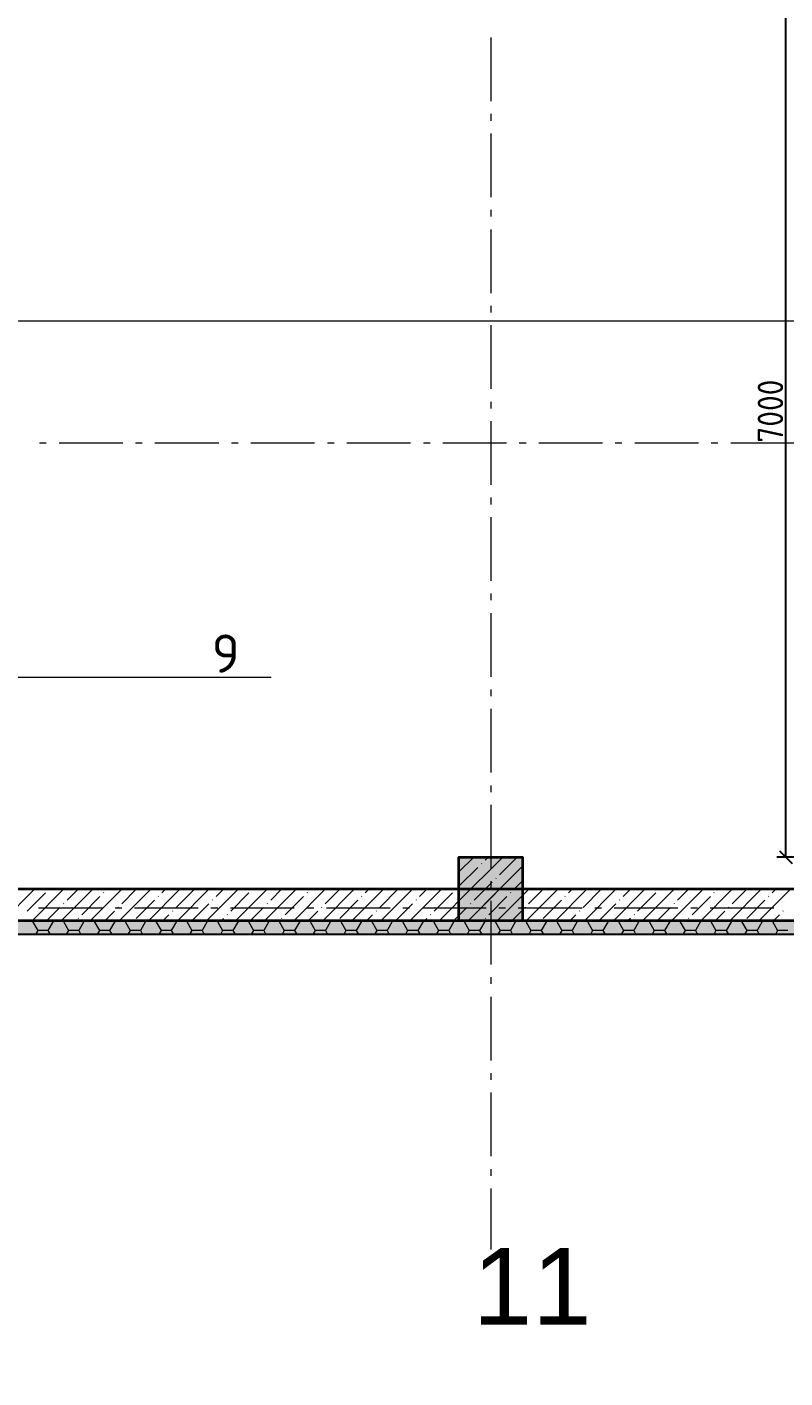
# Model space of a CAD drawing. Header units: millimetres. Extents: x -81576 to 1046824, y -248937 to 691537.
# Drawn here: x 114148 to 120095, y 648352 to 658957 of the extents above; entities that cross this region are included whole.
import ezdxf

# ---------------------------------------------------------------- set-up
doc = ezdxf.new("R2010")
doc.units = ezdxf.units.MM
doc.layers.add('PDF _Геометрия', color=7, linetype='Continuous', true_color=0x1d1d1d)
doc.layers.add('PDF _Сплошная заливка', color=7, linetype='Continuous', true_color=0xffffff)
doc.layers.add('PDF _Текст', color=7, linetype='Continuous')
doc.styles.add('PDF ArialMT', font='arial.ttf')
doc.styles.add('PDF ISOCPEUR', font='isocpeur.ttf')
doc.styles.add('СПДС', font='isocpeur.ttf', dxfattribs={"width": 0.9})
doc.dimstyles.new('Размера А3', dxfattribs={"dimtxt": 200, "dimasz": 100, "dimexe": 70, "dimexo": 100, "dimgap": 20, "dimtad": 1, "dimdec": 0, "dimrnd": 10, "dimzin": 0, "dimdsep": 46, "dimtxsty": 'СПДС', "dimblk": 'ARROWHEAD_6', "dimcen": 1, "dimclrd": 256, "dimclre": 256, "dimclrt": 256, "dimazin": 0, "dimtfac": 1, "dimtdec": 0, "dimtmove": 2, "dimatfit": 3, "dimfxl": 1, "dimtolj": 1, "dimtzin": 0, "dimarcsym": 0})

# ---------------------------------------------------------------- blocks, each defined once
blk = doc.blocks.new('ARROWHEAD_6')
at = {"color": 0, "linetype": 'Continuous'}
for p, q in [((0, 0), (-1, 0)), ((-0.5, -0.5), (0.5, 0.5))]:
    blk.add_line(p, q, dxfattribs=at)
blk = doc.blocks.new('*D2376')
at = {"lineweight": -2, "transparency": 16777216}
for p, q in [((120436, 659441), (120031, 659441)), ((120101, 652541), (120101, 659341)), ((120436, 652441), (120031, 652441))]:
    blk.add_line(p, q, dxfattribs=at)
at = {"layer": 'Defpoints', "color": 0, "transparency": 16777216}
for p in [(120101, 659441), (120536, 659441), (120536, 652441)]:
    blk.add_point(p, dxfattribs=at)
at = {"lineweight": -2, "transparency": 16777216, "xscale": 100, "yscale": 100, "zscale": 100}
for p, rotation in [((120101, 659441), 90), ((120101, 652441), 270)]:
    blk.add_blockref('ARROWHEAD_6', p, dxfattribs=dict(at, rotation=rotation))
at = {"transparency": 16777216, "insert": (119981, 655941), "char_height": 200, "attachment_point": 5, "rotation": 90, "style": 'СПДС'}
blk.add_mtext('\\A1;7000', dxfattribs=at)

msp = doc.modelspace()

# ---------------------------------------------------------------- hatches: boundary and pattern name
at = {"layer": 'PDF _Сплошная заливка', "true_color": 0x636466, "transparency": 33554559}
for points in [[(117536, 651941.1), (118036, 651941.1), (118036, 652441.1), (117536, 652441.1)], [(162404, 651839.1), (162404, 651939.1), (97386, 651939.1), (97388, 651839.1)]]:
    msp.add_hatch(color=251, dxfattribs=at).paths.add_polyline_path(points)

# ---------------------------------------------------------------- linework, layer by layer
msp.add_lwpolyline([(120536, 652191.1), (113350.8, 652191.1), (113350.8, 682240), (120536, 682240)], close=True)
at = {"layer": 'PDF _Геометрия', "color": 7, "lineweight": 13}
for points in [[(174226, 637747.2), (174226, 639331.1), (171294, 639331.1), (171294, 639091.1), (171294, 638981.1), (170586, 638981.1), (170476, 638981.1), (170476, 639691.1), (170476, 639801.1), (174226, 639801.1), (174226, 651831.1), (162404, 651831.1), (97388, 651831.1), (97278, 651831.1), (97278, 669191.1)], [(97286, 669191.1), (97286, 651839.1), (162404, 651839.1), (174234, 651839.1), (174234, 651831.1), (174234, 639793.1), (174226, 639793.1), (170484, 639793.1), (170484, 638989.1), (171286, 638989.1), (171286, 639339.1), (171449.9, 639339.1), (174234, 639339.1), (174234, 639331.1), (174234, 637747.2)]]:
    msp.add_lwpolyline(points, dxfattribs=at)
at = {"layer": 'PDF _Геометрия', "color": 7, "lineweight": 9}
for points in [[(97386, 669191.1), (97386, 651939.1), (162404, 651939.1), (174336, 651939.1), (174336, 651941.1), (174334, 651941.1), (174334, 651831.1), (174334, 639691.1), (174336, 639691.1), (174336, 639693.1), (174226, 639693.1), (170584, 639693.1), (170584, 639089.1), (171186, 639089.1), (171186, 639439.1), (171449.9, 639439.1), (174336, 639439.1), (174336, 639339.1), (174334, 639339.1)], [(97388, 663940.8), (97388, 651941.1), (162404, 651941.1), (174336, 651941.1), (174336, 651839.1), (174336, 651831.1), (174336, 639691.1), (174234, 639691.1), (174234, 639693.1)], [(117786, 658874), (117786, 658374)], [(117786, 658274), (117786, 658221.1)], [(117786, 658121.1), (117786, 657621.1)], [(117786, 657521.1), (117786, 657468.2)], [(117786, 657368.2), (117786, 656868.2)], [(117786, 656768.2), (117786, 656715.3)], [(117786, 656615.3), (117786, 656115.3)], [(117786, 656015.3), (117786, 655962.4)], [(117786, 655862.4), (117786, 655362.4)], [(114298.8, 655691.1), (114245.9, 655691.1)], [(114898.8, 655691.1), (114398.8, 655691.1)], [(115051.7, 655691.1), (114998.8, 655691.1)], [(115651.7, 655691.1), (115151.7, 655691.1)], [(115804.6, 655691.1), (115751.7, 655691.1)], [(116404.6, 655691.1), (115904.6, 655691.1)], [(116557.5, 655691.1), (116504.6, 655691.1)], [(117157.5, 655691.1), (116657.5, 655691.1)], [(117310.5, 655691.1), (117257.5, 655691.1)], [(117910.5, 655691.1), (117410.5, 655691.1)], [(118063.4, 655691.1), (118010.5, 655691.1)], [(118663.4, 655691.1), (118163.4, 655691.1)], [(118816.3, 655691.1), (118763.4, 655691.1)], [(119416.3, 655691.1), (118916.3, 655691.1)], [(119569.2, 655691.1), (119516.3, 655691.1)], [(120169.2, 655691.1), (119669.2, 655691.1)], [(117786, 655262.4), (117786, 655209.4)], [(117786, 655109.4), (117786, 654609.4)], [(117786, 654509.4), (117786, 654456.5)], [(117786, 654356.5), (117786, 653856.5)], [(117786, 653756.5), (117786, 653703.6)], [(117786, 653603.6), (117786, 653103.6)], [(117786, 653003.6), (117786, 652950.7)], [(117786, 652850.7), (117786, 652350.7)], [(117786, 652250.7), (117786, 652197.8)], [(117786, 652097.8), (117786, 651597.8)], [(114738.2, 652041.1), (114238.2, 652041.1)], [(114891.1, 652041.1), (114838.2, 652041.1)], [(115491.1, 652041.1), (114991.1, 652041.1)], [(115644.1, 652041.1), (115591.1, 652041.1)], [(116244.1, 652041.1), (115744.1, 652041.1)], [(116397, 652041.1), (116344.1, 652041.1)], [(116997, 652041.1), (116497, 652041.1)], [(117149.9, 652041.1), (117097, 652041.1)], [(117749.9, 652041.1), (117249.9, 652041.1)], [(117902.8, 652041.1), (117849.9, 652041.1)], [(118502.8, 652041.1), (118002.8, 652041.1)], [(118655.7, 652041.1), (118602.8, 652041.1)], [(119255.7, 652041.1), (118755.7, 652041.1)], [(119408.6, 652041.1), (119355.7, 652041.1)], [(120008.6, 652041.1), (119508.6, 652041.1)], [(117786, 651497.8), (117786, 651444.9)], [(117786, 651344.9), (117786, 650844.9)], [(117786, 650744.9), (117786, 650691.9)], [(117786, 650591.9), (117786, 650091.9)], [(117786, 649991.9), (117786, 649939)], [(117786, 649839), (117786, 649361.2)]]:
    msp.add_lwpolyline(points, dxfattribs=at)
at = {"layer": 'PDF _Геометрия', "color": 8, "lineweight": 9, "true_color": 0x808080}
msp.add_lwpolyline([(94160.8, 656649.4), (204084, 656649.4)], dxfattribs=at)
at = {"layer": 'PDF _Геометрия', "color": 174, "lineweight": 9, "true_color": 0x0000a0}
msp.add_lwpolyline([(113740.3, 653854.3), (115264.3, 653854.3)], dxfattribs=at)
at = {"layer": 'PDF _Геометрия', "color": 174, "lineweight": 20, "true_color": 0x0000a0}
msp.add_lwpolyline([(115264.3, 653854.3), (116064.3, 653854.3)], dxfattribs=at)
at = {"layer": 'PDF _Геометрия', "lineweight": 9}
for points in [[(117652.7, 652441.1), (117536, 652324.4)], [(117880.8, 652441.1), (117536, 652096.3)], [(117538.6, 652441.1), (117536, 652438.5)], [(117766.7, 652441.1), (117741.7, 652416.1)], [(117994.8, 652441.1), (117855.8, 652302)], [(117684.7, 652359.1), (117542.1, 652216.5)], [(118036, 652368.2), (117608.9, 651941.1), (117858.9, 652191.1)], [(117715.6, 652390), (117713.2, 652387.6)], [(114209.3, 652191.1), (113959.3, 651941.1)], [(114437.4, 652191.1), (114187.4, 651941.1)], [(114322.6, 652190.4), (114320.2, 652188)], [(114665.5, 652191.1), (114415.5, 651941.1)], [(114551.4, 652191.1), (114462.8, 652102.5)], [(114893.6, 652191.1), (114643.6, 651941.1)], [(114779.5, 652191.1), (114776.4, 652188)], [(115121.7, 652191.1), (114871.7, 651941.1)], [(115007.6, 652191.1), (114890.5, 652073.9)], [(115349.8, 652191.1), (115099.8, 651941.1)], [(115235.7, 652191.1), (115204.1, 652159.5)], [(115460.7, 652188), (115318.2, 652045.4)], [(115577.9, 652191.1), (115327.9, 651941.1)], [(115806, 652191.1), (115556, 651941.1)], [(115691.9, 652191.1), (115631.8, 652131)], [(116034.1, 652191.1), (115784.1, 651941.1)], [(115919.3, 652190.4), (115916.9, 652188)], [(116262.2, 652191.1), (116012.2, 651941.1)], [(116148.1, 652191.1), (116059.5, 652102.5)], [(116490.3, 652191.1), (116240.3, 651941.1)], [(116376.2, 652191.1), (116373.1, 652188)], [(116718.4, 652191.1), (116468.4, 651941.1)], [(116604.3, 652191.1), (116487.2, 652073.9)], [(116946.5, 652191.1), (116696.5, 651941.1)], [(116832.4, 652191.1), (116800.8, 652159.5)], [(117057.4, 652188), (116914.9, 652045.4)], [(117174.6, 652191.1), (116924.6, 651941.1)], [(117402.7, 652191.1), (117152.7, 651941.1)], [(117288.6, 652191.1), (117228.5, 652131)], [(117630.8, 652191.1), (117380.8, 651941.1)], [(117516, 652190.4), (117513.6, 652188)], [(117798.7, 652245), (117656.2, 652102.5), (117744.8, 652191.1)], [(117829.6, 652275.9), (117827.3, 652273.5)], [(118036, 652140.1), (117837, 651941.1), (118087, 652191.1)], [(118036, 652254.2), (117969.8, 652188), (117972.9, 652191.1)], [(118315.1, 652191.1), (118065.1, 651941.1)], [(118201, 652191.1), (118083.9, 652073.9)], [(118543.2, 652191.1), (118293.2, 651941.1)], [(118429.1, 652191.1), (118397.5, 652159.5)], [(118654.1, 652188), (118511.6, 652045.4)], [(118771.3, 652191.1), (118521.3, 651941.1)], [(118999.4, 652191.1), (118749.4, 651941.1)], [(118885.3, 652191.1), (118825.2, 652131)], [(119227.5, 652191.1), (118977.5, 651941.1)], [(119112.7, 652190.4), (119110.3, 652188)], [(119455.6, 652191.1), (119205.6, 651941.1)], [(119341.5, 652191.1), (119252.9, 652102.5)], [(119683.7, 652191.1), (119433.7, 651941.1)], [(119569.6, 652191.1), (119566.5, 652188)], [(119911.8, 652191.1), (119661.8, 651941.1)], [(119797.7, 652191.1), (119680.6, 652073.9)], [(120139.9, 652191.1), (119889.9, 651941.1)], [(120025.8, 652191.1), (119994.2, 652159.5)], [(114291.7, 652159.5), (114149.2, 652016.9)], [(114719.4, 652131), (114576.9, 651988.4)], [(114750.3, 652161.9), (114747.9, 652159.5)], [(115147.1, 652102.5), (115004.5, 651959.9)], [(115178, 652133.3), (115175.6, 652131)], [(115605.7, 652104.8), (115603.3, 652102.5)], [(115888.4, 652159.5), (115745.9, 652016.9)], [(116316.1, 652131), (116173.5, 651988.4)], [(116347, 652161.9), (116344.6, 652159.5)], [(116743.8, 652102.5), (116601.2, 651959.9)], [(116774.7, 652133.3), (116772.3, 652131)], [(117202.4, 652104.8), (117200, 652102.5)], [(117485.1, 652159.5), (117342.5, 652016.9)], [(118340.5, 652102.5), (118197.9, 651959.9)], [(118371.4, 652133.3), (118369, 652131)], [(118799, 652104.8), (118796.7, 652102.5)], [(119081.8, 652159.5), (118939.2, 652016.9)], [(119509.5, 652131), (119366.9, 651988.4)], [(119540.4, 652161.9), (119538, 652159.5)], [(119937.2, 652102.5), (119794.6, 651959.9)], [(119968.1, 652133.3), (119965.7, 652131)], [(114405.8, 652045.4), (114301.4, 651941.1)], [(114436.7, 652076.3), (114434.3, 652073.9)], [(114833.5, 652016.9), (114757.6, 651941.1)], [(114864.3, 652047.8), (114862, 652045.4)], [(115261.1, 651988.4), (115213.8, 651941.1)], [(115292, 652019.3), (115289.7, 652016.9)], [(115574.8, 652073.9), (115441.9, 651941.1)], [(115719.7, 651990.8), (115717.3, 651988.4)], [(116002.5, 652045.4), (115898.1, 651941.1)], [(116033.4, 652076.3), (116031, 652073.9)], [(116430.2, 652016.9), (116354.3, 651941.1)], [(116461, 652047.8), (116458.7, 652045.4)], [(116857.8, 651988.4), (116810.5, 651941.1)], [(116888.7, 652019.3), (116886.4, 652016.9)], [(117171.5, 652073.9), (117038.6, 651941.1)], [(117316.4, 651990.8), (117314, 651988.4)], [(117494.8, 651941.1), (117599.2, 652045.4), (117536, 651982.3)], [(118057.7, 652047.8), (118055.4, 652045.4)], [(118454.5, 651988.4), (118407.2, 651941.1)], [(118485.4, 652019.3), (118483, 652016.9)], [(118768.2, 652073.9), (118635.3, 651941.1)], [(118913.1, 651990.8), (118910.7, 651988.4)], [(119195.9, 652045.4), (119091.5, 651941.1)], [(119226.7, 652076.3), (119224.4, 652073.9)], [(119623.5, 652016.9), (119547.7, 651941.1)], [(119654.4, 652047.8), (119652, 652045.4)], [(120051.2, 651988.4), (120003.9, 651941.1)], [(120082.1, 652019.3), (120079.7, 652016.9)], [(114190.8, 651934.1), (114110.2, 651934.1)], [(114193.7, 651939.1), (114190.8, 651934.1)], [(114190.8, 651934.1), (114231.1, 651864.3)], [(114352.1, 651934.1), (114311.8, 651864.3)], [(114349.2, 651939.1), (114352.1, 651934.1)], [(114432.7, 651934.1), (114352.1, 651934.1)], [(114435.6, 651939.1), (114432.7, 651934.1)], [(114432.7, 651934.1), (114473, 651864.3)], [(114550.7, 651962.3), (114548.3, 651959.9)], [(114594, 651934.1), (114553.7, 651864.3)], [(114591.2, 651939.1), (114594, 651934.1)], [(114674.7, 651934.1), (114594, 651934.1)], [(114677.5, 651939.1), (114674.7, 651934.1)], [(114674.7, 651934.1), (114715, 651864.3)], [(114836, 651934.1), (114795.6, 651864.3)], [(114833.1, 651939.1), (114835.9, 651934.1)], [(114916.6, 651934.1), (114836, 651934.1)], [(114919.5, 651939.1), (114916.6, 651934.1)], [(114916.6, 651934.1), (114956.9, 651864.3)], [(115077.9, 651934.1), (115037.6, 651864.3)], [(115075, 651939.1), (115077.9, 651934.1)], [(115158.5, 651934.1), (115077.9, 651934.1)], [(115161.4, 651939.1), (115158.5, 651934.1)], [(115158.5, 651934.1), (115198.9, 651864.3)], [(115319.8, 651934.1), (115279.5, 651864.3)], [(115317, 651939.1), (115319.8, 651934.1)], [(115400.5, 651934.1), (115319.8, 651934.1)], [(115403.3, 651939.1), (115400.5, 651934.1)], [(115400.5, 651934.1), (115440.8, 651864.3)], [(115561.8, 651934.1), (115521.4, 651864.3)], [(115558.9, 651939.1), (115561.8, 651934.1)], [(115642.4, 651934.1), (115561.8, 651934.1)], [(115645.3, 651939.1), (115642.4, 651934.1)], [(115642.4, 651934.1), (115682.7, 651864.3)], [(115688.8, 651959.9), (115670, 651941.1)], [(115803.7, 651934.1), (115763.4, 651864.3)], [(115800.8, 651939.1), (115803.7, 651934.1)], [(115884.3, 651934.1), (115803.7, 651934.1)], [(115887.2, 651939.1), (115884.3, 651934.1)], [(115884.3, 651934.1), (115924.7, 651864.3)], [(116045.6, 651934.1), (116005.3, 651864.3)], [(116042.8, 651939.1), (116045.6, 651934.1)], [(116126.3, 651934.1), (116045.6, 651934.1)], [(116129.1, 651939.1), (116126.3, 651934.1)], [(116126.3, 651934.1), (116166.6, 651864.3)], [(116147.4, 651962.3), (116145, 651959.9)], [(116287.6, 651934.1), (116247.2, 651864.3)], [(116284.7, 651939.1), (116287.6, 651934.1)], [(116368.2, 651934.1), (116287.6, 651934.1)], [(116371.1, 651939.1), (116368.2, 651934.1)], [(116368.2, 651934.1), (116408.5, 651864.3)], [(116529.5, 651934.1), (116489.2, 651864.3)], [(116526.6, 651939.1), (116529.5, 651934.1)], [(116610.1, 651934.1), (116529.5, 651934.1)], [(116610.1, 651934.1), (116650.5, 651864.3)], [(116613, 651939.1), (116610.2, 651934.1)], [(116771.4, 651934.1), (116731.1, 651864.3)], [(116768.6, 651939.1), (116771.4, 651934.1)], [(116852.1, 651934.1), (116771.4, 651934.1)], [(116854.9, 651939.1), (116852.1, 651934.1)], [(116852.1, 651934.1), (116892.4, 651864.3)], [(117013.4, 651934.1), (116973.1, 651864.3)], [(117010.5, 651939.1), (117013.4, 651934.1)], [(117094, 651934.1), (117013.4, 651934.1)], [(117096.9, 651939.1), (117094, 651934.1)], [(117094, 651934.1), (117134.3, 651864.3)], [(117255.3, 651934.1), (117215, 651864.3)], [(117252.4, 651939.1), (117255.3, 651934.1)], [(117336, 651934.1), (117255.3, 651934.1)], [(117285.5, 651959.9), (117266.7, 651941.1)], [(117335.9, 651934.1), (117376.3, 651864.3)], [(117338.8, 651939.1), (117336, 651934.1)], [(117497.2, 651934.1), (117456.9, 651864.3)], [(117494.4, 651939.1), (117497.2, 651934.1)], [(117577.9, 651934.1), (117497.2, 651934.1)], [(117580.8, 651939.1), (117577.9, 651934.1)], [(117577.9, 651934.1), (117618.2, 651864.3)], [(117739.2, 651934.1), (117698.9, 651864.3)], [(117736.3, 651939.1), (117739.2, 651934.1)], [(117819.8, 651934.1), (117739.2, 651934.1)], [(117822.7, 651939.1), (117819.8, 651934.1)], [(117819.8, 651934.1), (117860.1, 651864.3)], [(117981.1, 651934.1), (117940.8, 651864.3)], [(117978.2, 651939.1), (117981.1, 651934.1)], [(118061.8, 651934.1), (117981.1, 651934.1)], [(118064.6, 651939.1), (118061.8, 651934.1)], [(118061.8, 651934.1), (118102.1, 651864.3)], [(118223.1, 651934.1), (118182.7, 651864.3)], [(118220.2, 651939.1), (118223, 651934.1)], [(118303.7, 651934.1), (118223, 651934.1)], [(118306.6, 651939.1), (118303.7, 651934.1)], [(118303.7, 651934.1), (118344, 651864.3)], [(118465, 651934.1), (118424.7, 651864.3)], [(118462.1, 651939.1), (118465, 651934.1)], [(118545.6, 651934.1), (118465, 651934.1)], [(118548.5, 651939.1), (118545.6, 651934.1)], [(118545.6, 651934.1), (118585.9, 651864.3)], [(118706.9, 651934.1), (118666.6, 651864.3)], [(118704, 651939.1), (118706.9, 651934.1)], [(118787.6, 651934.1), (118706.9, 651934.1)], [(118790.4, 651939.1), (118787.6, 651934.1)], [(118787.6, 651934.1), (118827.9, 651864.3)], [(118882.2, 651959.9), (118863.4, 651941.1)], [(118948.9, 651934.1), (118908.5, 651864.3)], [(118946, 651939.1), (118948.8, 651934.1)], [(119029.5, 651934.1), (118948.9, 651934.1)], [(119032.4, 651939.1), (119029.5, 651934.1)], [(119029.5, 651934.1), (119069.8, 651864.3)], [(119190.8, 651934.1), (119150.5, 651864.3)], [(119187.9, 651939.1), (119190.8, 651934.1)], [(119271.4, 651934.1), (119190.8, 651934.1)], [(119274.3, 651939.1), (119271.4, 651934.1)], [(119271.4, 651934.1), (119311.7, 651864.3)], [(119340.8, 651962.3), (119338.4, 651959.9)], [(119432.7, 651934.1), (119392.4, 651864.3)], [(119429.9, 651939.1), (119432.7, 651934.1)], [(119513.4, 651934.1), (119432.7, 651934.1)], [(119516.2, 651939.1), (119513.4, 651934.1)], [(119513.4, 651934.1), (119553.7, 651864.3)], [(119674.7, 651934.1), (119634.3, 651864.3)], [(119671.8, 651939.1), (119674.7, 651934.1)], [(119755.3, 651934.1), (119674.7, 651934.1)], [(119758.2, 651939.1), (119755.3, 651934.1)], [(119755.3, 651934.1), (119795.6, 651864.3)], [(119916.6, 651934.1), (119876.3, 651864.3)], [(119913.7, 651939.1), (119916.6, 651934.1)], [(119997.2, 651934.1), (119916.6, 651934.1)], [(120000.1, 651939.1), (119997.2, 651934.1)], [(119997.2, 651934.1), (120037.6, 651864.3)], [(114231.1, 651864.3), (114216.6, 651839.1)], [(114311.8, 651864.3), (114231.1, 651864.3)], [(114311.8, 651864.3), (114326.3, 651839.1)], [(114473.1, 651864.3), (114458.5, 651839.1)], [(114553.7, 651864.3), (114473.1, 651864.3)], [(114553.7, 651864.3), (114568.2, 651839.1)], [(114715, 651864.3), (114700.4, 651839.1)], [(114795.6, 651864.3), (114715, 651864.3)], [(114795.6, 651864.3), (114810.2, 651839.1)], [(114956.9, 651864.3), (114942.4, 651839.1)], [(115037.6, 651864.3), (114956.9, 651864.3)], [(115037.6, 651864.3), (115052.1, 651839.1)], [(115198.9, 651864.3), (115184.3, 651839.1)], [(115279.5, 651864.3), (115198.9, 651864.3)], [(115279.5, 651864.3), (115294, 651839.1)], [(115440.8, 651864.3), (115426.2, 651839.1)], [(115521.4, 651864.3), (115440.8, 651864.3)], [(115521.4, 651864.3), (115536, 651839.1)], [(115682.7, 651864.3), (115668.2, 651839.1)], [(115763.4, 651864.3), (115682.7, 651864.3)], [(115763.4, 651864.3), (115777.9, 651839.1)], [(115924.7, 651864.3), (115910.1, 651839.1)], [(116005.3, 651864.3), (115924.7, 651864.3)], [(116005.3, 651864.3), (116019.9, 651839.1)], [(116166.6, 651864.3), (116152.1, 651839.1)], [(116247.2, 651864.3), (116166.6, 651864.3)], [(116247.2, 651864.3), (116261.8, 651839.1)], [(116408.5, 651864.3), (116394, 651839.1)], [(116489.2, 651864.3), (116408.5, 651864.3)], [(116489.2, 651864.3), (116503.7, 651839.1)], [(116650.5, 651864.3), (116635.9, 651839.1)], [(116731.1, 651864.3), (116650.5, 651864.3)], [(116731.1, 651864.3), (116745.7, 651839.1)], [(116892.4, 651864.3), (116877.9, 651839.1)], [(116973.1, 651864.3), (116892.4, 651864.3)], [(116973, 651864.3), (116987.6, 651839.1)], [(117134.3, 651864.3), (117119.8, 651839.1)], [(117215, 651864.3), (117134.3, 651864.3)], [(117215, 651864.3), (117229.5, 651839.1)], [(117376.3, 651864.3), (117361.7, 651839.1)], [(117456.9, 651864.3), (117376.3, 651864.3)], [(117456.9, 651864.3), (117471.5, 651839.1)], [(117618.2, 651864.3), (117603.7, 651839.1)], [(117698.9, 651864.3), (117618.2, 651864.3)], [(117698.8, 651864.3), (117713.4, 651839.1)], [(117860.1, 651864.3), (117845.6, 651839.1)], [(117940.8, 651864.3), (117860.1, 651864.3)], [(117940.8, 651864.3), (117955.3, 651839.1)], [(118102.1, 651864.3), (118087.5, 651839.1)], [(118182.7, 651864.3), (118102.1, 651864.3)], [(118182.7, 651864.3), (118197.3, 651839.1)], [(118344, 651864.3), (118329.5, 651839.1)], [(118424.7, 651864.3), (118344, 651864.3)], [(118424.7, 651864.3), (118439.2, 651839.1)], [(118586, 651864.3), (118571.4, 651839.1)], [(118666.6, 651864.3), (118586, 651864.3)], [(118666.6, 651864.3), (118681.1, 651839.1)], [(118827.9, 651864.3), (118813.3, 651839.1)], [(118908.5, 651864.3), (118827.9, 651864.3)], [(118908.5, 651864.3), (118923.1, 651839.1)], [(119069.8, 651864.3), (119055.3, 651839.1)], [(119150.5, 651864.3), (119069.8, 651864.3)], [(119150.5, 651864.3), (119165, 651839.1)], [(119311.8, 651864.3), (119297.2, 651839.1)], [(119392.4, 651864.3), (119311.8, 651864.3)], [(119392.4, 651864.3), (119406.9, 651839.1)], [(119553.7, 651864.3), (119539.1, 651839.1)], [(119634.3, 651864.3), (119553.7, 651864.3)], [(119634.3, 651864.3), (119648.9, 651839.1)], [(119795.6, 651864.3), (119781.1, 651839.1)], [(119876.3, 651864.3), (119795.6, 651864.3)], [(119876.3, 651864.3), (119890.8, 651839.1)], [(120037.6, 651864.3), (120023, 651839.1)], [(120118.2, 651864.3), (120037.6, 651864.3)]]:
    msp.add_lwpolyline(points, dxfattribs=at)
at = {"layer": 'PDF _Геометрия', "color": 7, "lineweight": 35}
msp.add_lwpolyline([(118036, 651941.1), (117536, 651941.1), (117536, 652441.1), (118036, 652441.1)], close=True, dxfattribs=at)
msp.add_lwpolyline([(162661, 651941.1), (145586, 651941.1), (145086, 651941.1), (145036, 651941.1), (144536, 651941.1), (113386, 651941.1), (113386, 652191.1), (123336, 652191.1)], dxfattribs=at)
at = {"layer": 'PDF _Геометрия', "lineweight": 9}
for points in [[(117770.2, 651988.4), (117912.8, 652131)], [(117941.3, 652159.5), (117943.7, 652161.9)], [(117627.7, 652073.9), (117630, 652076.3)], [(117951, 651941.1), (118026.8, 652016.9)], [(117741.7, 651959.9), (117744.1, 651962.3)]]:
    msp.add_lwpolyline(points, close=True, dxfattribs=at)

# ---------------------------------------------------------------- texts
at = {"layer": 'PDF _Текст', "attachment_point": 4}
for s, insert, char_height, style in [('9', (115596.7, 654038.3), 300, 'PDF ISOCPEUR'), ('11', (117645.8, 649070.9), 600, 'PDF ArialMT')]:
    msp.add_mtext(s, dxfattribs=dict(at, insert=insert, char_height=char_height, style=style))

# ---------------------------------------------------------------- dimensions: what is measured, and where the dimension line sits
dim = msp.add_linear_dim(base=(120101.1, 659441.1), p1=(120536, 652441.1), p2=(120536, 659441.1), angle=90, dimstyle='Размера А3')
dim.commit()
dim.dimension.update_dxf_attribs({"geometry": '*D2376', "text_midpoint": (119981.1, 655941.1)})

doc.saveas('drawing.dxf')
